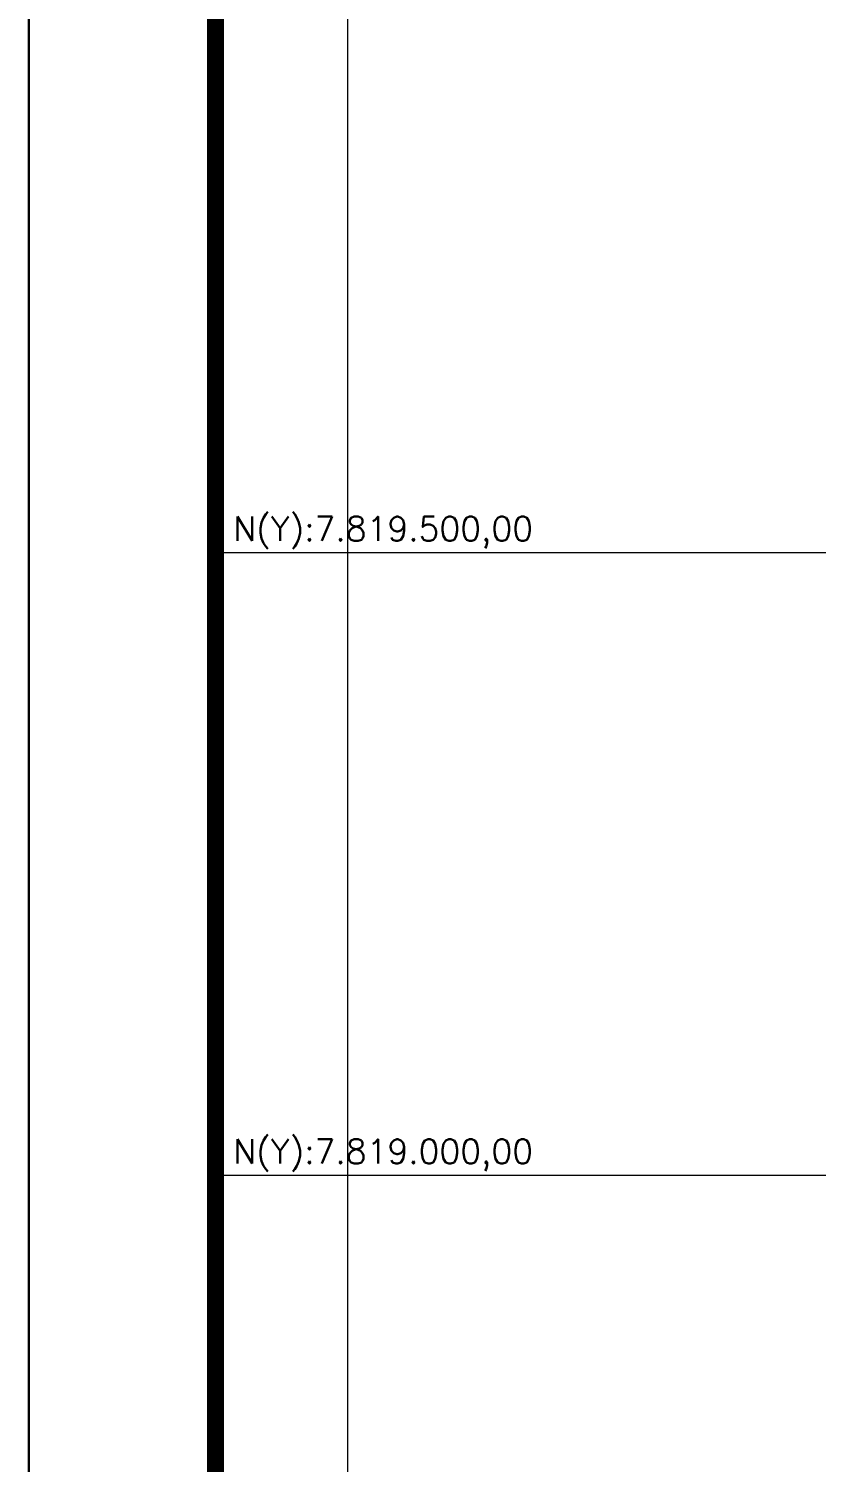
# Model space of a CAD drawing. Extents: x 731744 to 734894, y 7816585 to 7821040.
# Drawn here: x 731744 to 732377, y 7818770 to 7819921 of the extents above; entities that cross this region are included whole.
import ezdxf
from ezdxf.enums import TextEntityAlignment as Align

# ---------------------------------------------------------------- set-up
doc = ezdxf.new("R2010")
doc.units = 0
doc.header["$MEASUREMENT"] = 0
doc.linetypes.add('LIN0', pattern=[0])
doc.layers.add('MALHA', color=8, linetype='CONTINUOUS', lineweight=9)
doc.layers.add('MARGEM', color=5, linetype='CONTINUOUS')
doc.styles.add('SIMPLEX', font='simplex', dxfattribs={"height": 0.2})

msp = doc.modelspace()

# ---------------------------------------------------------------- linework, layer by layer
at = {"layer": 'MALHA', "color": 8}
for points in [[(732000, 7820890.2), (732000, 7817086.8)], [(731894.1, 7819500), (732569.3, 7819500)], [(731894.1, 7819000), (733033.9, 7819000)]]:
    msp.add_lwpolyline(points, dxfattribs=at)
at = {"layer": 'MARGEM', "color": 174, "linetype": 'LIN0'}
msp.add_line((731744.1, 7816585.2), (731744.1, 7821040.2), dxfattribs=at)
at = {"layer": 'MARGEM', "color": 174, "linetype": 'LIN0', "flags": 128}
msp.add_lwpolyline([(734894.1, 7816585.2), (734894.1, 7821040.2), (731744.1, 7821040.2), (731744.1, 7816585.2)], close=True, dxfattribs=at)
at = {"layer": 'MARGEM', "color": 174, "linetype": 'LIN0', "const_width": 13.6, "flags": 128}
msp.add_lwpolyline([(734744.1, 7817086.8), (734744.1, 7820890.2), (731894.1, 7820890.2), (731894.1, 7817086.8)], close=True, dxfattribs=at)

# ---------------------------------------------------------------- texts
at = {"layer": 'MALHA', "style": 'SIMPLEX'}
for s, p in [('N(Y):7.819.500,00', (731908.5, 7819503.6)), ('N(Y):7.819.000,00', (731908.5, 7819003.6))]:
    msp.add_text(s, height=19.5, dxfattribs=at).set_placement(p, align=Align.BOTTOM_LEFT)

doc.saveas('drawing.dxf')
